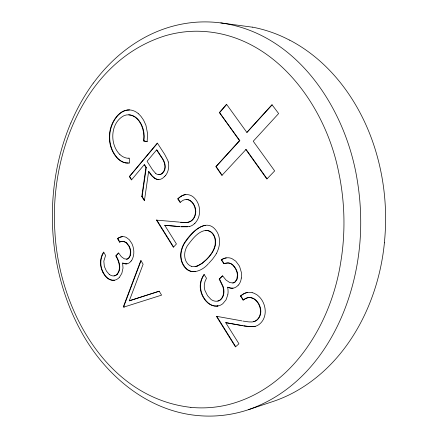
<?xml version="1.0" encoding="UTF-8"?>
<svg xmlns="http://www.w3.org/2000/svg" width="438" height="438" viewBox="0 0 438 438"><rect width="100%" height="100%" fill="white"/><g stroke="black" fill="none" stroke-linecap="round" stroke-linejoin="round"><path stroke-width="0.66" d="M384.405 242.805C378.536 302.877 347.476 364.104 292.666 393.1A128.657 123.231 -27 0 1 272.879 401.542L248.516 409.661A122.016 116.869 -27 0 1 234.412 413.483A120.417 115.336 -27 0 1 197.565 415.547C145.985 410.828 103.078 373.384 79.711 328.818C68.301 307.421 60.537 284.158 56.25 260.314A268.751 257.418 -27 0 1 52.697 203.073A262.723 251.642 -27 0 1 54 187.442C56.568 165.312 62.103 143.494 70.808 122.974M143.965 140.505C144.677 134.986 143.839 129.232 141.293 124.266A21.938 21.013 -27 0 0 141.014 123.735L139.492 121.277A18.555 17.772 -27 0 0 138.534 120.034C135.26 115.769 129.177 113.447 124.08 115.648A9.11 8.722 -27 0 0 123.905 115.725C111.159 122.383 109.642 141.534 117.937 152.304A18.139 17.372 -27 0 0 119.432 154.066L119.607 154.242M138.556 113.803L140.998 116.398L143.286 119.694A26.877 25.743 -27 0 1 143.752 120.499L145.695 124.737A26.74 25.612 -27 0 1 146.007 125.624L147.568 133.617L147.135 141.748L143.571 140.916L143.861 136.404L143.522 132.271L142.547 128.148L140.948 124.261A21.949 21.024 -27 0 0 140.669 123.735L139.147 121.271A18.56 17.777 -27 0 0 138.189 120.028C135.873 117.187 132.49 115.035 128.761 114.827M143.571 140.916L143.943 140.669M158.846 179.547A7.824 7.495 -27 0 1 154.762 178.129L152.424 176.175L148.953 171.614L148.608 171.625L144.42 200.757L141.781 196.525L145.947 167.453L144.206 164.726L131.46 179.958L129.385 176.624L157.335 143.045L164.693 154.384L167.743 160.264A16.381 15.691 -27 0 1 168.148 161.578L168.247 161.972M144.485 200.286L142.126 196.498L146.292 167.442L144.551 164.715L144.206 164.726M241.431 278.031L241.398 272.524L239.685 266.758A18.144 17.378 -27 0 0 239.104 265.609L235.803 261.19L231.888 258.584A10.402 9.964 -27 0 0 231.417 258.404L230.027 257.998A9.444 9.045 -27 0 0 228.745 257.801L227.88 257.763A9.318 8.93 -27 0 0 227.114 257.785L225.608 258.031A10.2 9.773 -27 0 0 224.798 258.261L223.09 258.924A11.147 10.676 -27 0 0 222.564 259.181L221.245 259.772L223.752 263.638L227.722 262.986A5.957 5.705 -27 0 1 228.39 263.03L229.337 263.211A6.378 6.11 -27 0 1 229.726 263.32L230.103 263.457M227.809 294.697L228.017 293.203A15.741 15.073 -27 0 0 228.099 291.916L228.012 289.671A17.268 16.54 -27 0 0 227.902 288.845L227.59 287.175L228.915 287.514A9.001 8.623 -27 0 0 233.317 288.122A8.037 7.698 -27 0 0 237.188 286.184L237.686 285.768M227.782 294.856L226.046 299.822L222.887 303.627A10.381 9.943 -27 0 1 218.819 305.773C214.155 307.005 209.287 304.58 206.298 301.032A19.863 19.026 -27 0 1 205.126 299.576C200.314 293.318 198.945 284.339 202.712 277.243A22.885 21.922 -27 0 1 203.752 275.343L204.212 274.626M124.058 307.071L123.417 306.622L140.839 260.413L143.116 264.229L129.265 300.818L159.24 291.221M124.031 307.033L123.762 306.562L141.041 260.747M102.196 254.845L102.339 254.511A21.719 20.805 -27 0 1 103.16 252.852L103.631 252.031L105.591 255.431L103.828 261.125L104.332 266.403L106.418 271.051L109.243 274.38M102.541 254.801L102.684 254.473A21.424 20.52 -27 0 1 103.373 253.06L103.79 252.31M216.525 253.252L216.974 252.354A24.944 23.887 -27 0 0 217.681 250.755L218.266 249.173A24.364 23.334 -27 0 0 218.743 247.607L219 246.572A23.028 22.059 -27 0 0 219.372 244.524L219.433 244.021A21.949 21.024 -27 0 0 219.547 240.697L219.504 240.051A21.467 20.564 -27 0 0 219.208 237.829L219.175 237.675A20.581 19.71 -27 0 0 218.639 235.584L218.546 235.288A18.993 18.193 -27 0 0 216.909 231.713C206.911 215.627 190.322 233.262 184.343 243.03A25.727 24.637 -27 0 0 183.194 245.121L182.958 245.614A25.431 24.358 -27 0 0 182.317 247.103L181.452 249.709A23.449 22.458 -27 0 0 181.212 250.678L180.878 252.419A20.487 19.622 -27 0 0 180.648 255.392L180.653 255.546A21.128 20.241 -27 0 0 180.763 257.533L180.998 259.159A18.401 17.624 -27 0 0 181.441 261.015L181.71 261.836A18.801 18.007 -27 0 0 183.068 264.853L183.757 265.965A15.856 15.188 -27 0 0 184.776 267.328C191.247 275.732 202.728 270.454 208.231 263.868M93.393 83.067C111.279 58.643 135.857 38.539 164.704 28.684A120.718 115.627 -27 0 1 196.032 22.223A121.54 116.415 -27 0 1 220.79 22.918L252.354 27.178M131.296 260.84L130.924 261.3M165.427 175.6L164.403 176.744M129.385 176.624L157.488 143.275M158.583 174.614L159.771 174.565A5.201 4.982 -27 0 0 162.81 172.928C167.261 168.406 164.94 161.408 161.534 156.996L156.924 149.933L156.58 149.938L147.091 161.283L152.583 169.878L155.791 173.525M119.492 277.221L121.841 273.334L122.963 268.313A15.007 14.377 -27 0 0 122.996 267.793L122.602 263.024L123.664 263.287A6.992 6.696 -27 0 0 126.292 263.846L126.993 263.775M219.422 112.495L239.827 140.625L239.482 140.625L219.422 112.495L226.528 104.266L246.879 132.446L272.124 104.906M219.761 112.5L226.692 104.49M195.228 222.964C201.896 215.677 200.774 202.958 193.07 196.832A11.432 10.95 -27 0 0 191.384 195.753L191.16 195.644A10.687 10.233 -27 0 0 186.254 194.571L185.345 194.68A10.561 10.118 -27 0 0 181.097 196.383M192.955 219.531C197.669 214.116 196.251 204.743 190.421 200.675M116.853 274.396C121.556 269.107 118.961 261.366 115.84 255.951L118.545 252.896L121.162 256.454A12.642 12.111 -27 0 0 121.468 256.767L124.277 258.809L126.746 259.132M115.84 255.951L118.665 253.104M238.425 284.99L237.96 285.499M267.065 178.803L246.09 149.402L221.896 175.424L215.918 166.697L239.482 140.625M246.879 132.446L271.965 104.693L278.634 113.541L253.235 141.239L274.664 170.908L266.868 179.022L245.745 149.407M215.918 166.697L239.827 140.625M207.125 258.716L208.488 257.226A26.608 25.486 -27 0 0 208.877 256.777L210.399 254.861A25.459 24.386 -27 0 0 210.727 254.418L211.811 252.825A20.602 19.732 -27 0 0 212.507 251.669L213.257 250.235A22.152 21.216 -27 0 0 213.837 248.959L214.494 247.163A17.69 16.945 -27 0 0 215.277 243.435M206.84 259.011L206.484 259.384M130.814 261.431L130.261 261.995A6.307 6.044 -27 0 1 127.004 263.818M119.415 277.314L118.84 277.889A8.278 7.933 -27 0 1 114.219 280.254M186.227 199.536L185.405 199.597A7.605 7.287 -27 0 0 182.515 200.615L180.089 202.449L177.79 198.89L178.781 197.921A13.397 12.833 -27 0 1 179.208 197.538L180.741 196.388A10.534 10.085 -27 0 1 185.022 194.686L185.849 194.609M177.79 198.89L179.126 197.894A13.397 12.833 -27 0 1 179.553 197.516L181.086 196.366M117.198 274.347C121.901 269.063 119.306 261.322 116.185 255.907M206.752 259.406L208.833 257.177A26.603 25.481 -27 0 0 209.222 256.728L210.744 254.812A25.453 24.38 -27 0 0 211.067 254.369L212.156 252.775A20.591 19.726 -27 0 0 212.852 251.62L213.602 250.186A22.135 21.205 -27 0 0 214.182 248.91L214.839 247.12A17.679 16.934 -27 0 0 215.622 243.391M206.681 259.477L202.318 263.287L198.146 265.696M206.265 259.603L201.907 263.386L197.735 265.778M195.058 223.128L194.472 223.703M192.824 219.662L192.364 220.106A8.059 7.72 -27 0 1 188.126 222.263M208.696 263.408L212.561 259.148L215.485 255.069A27.37 26.214 -27 0 0 216.525 253.252M217.111 306.074C212.813 306.627 208.685 304.268 205.953 301.098A19.869 19.031 -27 0 1 204.787 299.641C199.969 293.383 198.606 284.399 202.367 277.298A23.652 22.656 -27 0 1 203.593 275.102L204.064 274.391L206.484 278.223L205.061 281.355L204.294 284.448L204.278 287.317L204.864 290.252L207.481 295.628L211.034 299.461A10.069 9.641 -27 0 0 211.609 299.849L212.78 300.473A9.056 8.672 -27 0 0 214.85 301.109L215.272 301.174A7.15 6.849 -27 0 0 216.909 301.213L217.735 301.065A6.055 5.798 -27 0 0 219.301 300.452L219.4 300.397A6.116 5.858 -27 0 0 220.429 299.68C223.867 296.614 224.212 291.374 222.991 287.191A17.515 16.775 -27 0 0 222.767 286.485L219.197 279.094L222.564 275.77L225.816 279.811A15.379 14.728 -27 0 0 226.118 280.096L229.687 282.521L232.753 282.953M219.197 279.094L222.674 275.94M240.5 296.039L241.541 295.179A13.425 12.855 -27 0 1 242.515 294.478L243.594 293.832A11.788 11.295 -27 0 1 247.158 292.546L246.156 292.825A11.744 11.251 -27 0 0 243.939 293.767L242.86 294.413A13.425 12.855 -27 0 0 241.88 295.108L240.5 296.039L243.101 300.068L244.316 299.357A10.184 9.751 -27 0 1 244.689 299.11L246.129 298.333A8.536 8.18 -27 0 1 247.443 297.845L248.105 297.703A7.961 7.627 -27 0 1 251.155 297.802M243.101 300.068L243.977 299.428A10.184 9.751 -27 0 1 244.349 299.181L245.784 298.404A8.536 8.174 -27 0 1 247.103 297.911L247.601 297.807M117.466 238.568L118.249 238.064A8.93 8.552 -27 0 1 118.731 237.79L119.985 237.215A7.933 7.599 -27 0 1 120.932 236.909L121.665 236.75A7.101 6.805 -27 0 1 122.158 236.679L121.277 236.87A7.933 7.599 -27 0 0 120.33 237.177L119.076 237.757A8.93 8.552 -27 0 0 118.594 238.026L117.466 238.568L119.486 241.99L119.924 241.918M221.245 259.772L222.225 259.23A11.142 10.671 -27 0 1 222.745 258.978L224.453 258.31A10.2 9.767 -27 0 1 225.263 258.081L226.287 257.883M197.888 265.811L197.598 265.839M197.834 265.833L195.069 266.589M197.784 265.85L195.414 266.539M248.516 409.661C324.427 383.168 361.082 297.506 360.715 221.929A271.308 259.865 -27 0 0 357.463 181.6C346.562 109.998 297.769 33.398 220.79 22.913M119.486 241.99L122.596 241.327A4.539 4.347 -27 0 1 123.324 241.371L126.204 242.712L128.723 245.992A16.157 15.472 -27 0 1 129.292 247.169A14.58 13.967 -27 0 1 130.442 252.14L130.009 255.655L128.531 258.135A3.624 3.471 -27 0 1 126.752 259.17M119.673 241.924L121.364 241.442A5.689 5.448 -27 0 1 121.622 241.398M129.265 300.818L159.213 291.177L161.578 295.141L123.713 307.131M223.752 263.638L225.909 263.107M255.277 326.305L254.85 326.414A11.383 10.901 -27 0 1 253.443 326.655L249.403 326.671L243.577 325.921M241.792 320.857L216.377 316.285L235.458 346.918L238.929 343.775L225.696 322.642L242.975 325.675M189.172 226.545L181.075 226.72M217.834 301.054L218.08 300.999A6.055 5.803 -27 0 0 219.646 300.386L219.745 300.331A6.116 5.858 -27 0 0 220.768 299.614L221.382 299.012A14.131 13.54 -27 0 0 221.705 298.65C224.267 295.464 224.431 290.925 223.336 287.125A17.504 16.764 -27 0 0 223.112 286.425L219.542 279.039M121.452 236.788L121.83 236.744M254.85 326.409L250.509 326.639L244.256 325.899M248.067 297.703L248.445 297.632A7.961 7.627 -27 0 1 251.494 297.73M123.417 306.622L123.762 306.562M188.126 222.247L187.382 222.351L187.782 222.28A8.059 7.72 -27 0 0 192.025 220.144C197.445 214.932 196.125 204.907 190.076 200.703A7.172 6.871 -27 0 0 186.232 199.525L186.172 199.525M218.091 305.921L217.155 306.036L217.478 306.003M226.369 263.035L228.067 262.931A5.957 5.705 -27 0 1 228.729 262.981L229.676 263.156A6.378 6.11 -27 0 1 230.065 263.271L230.448 263.402M195.019 266.6L193.054 266.654A6.471 6.198 -27 0 1 192.162 266.507L191.296 266.249M126.834 259.132L127.091 259.088A3.624 3.471 -27 0 0 128.838 258.13L130.36 255.611L130.765 252.096A14.569 13.956 -27 0 0 129.626 247.136A16.146 15.467 -27 0 0 129.068 245.948L126.549 242.674L123.669 241.333A4.539 4.347 -27 0 0 122.941 241.289L122.114 241.343M114.214 280.211C110.677 280.851 107.299 278.683 105.191 276A17.033 16.316 -27 0 1 104.244 274.719L102.853 272.354M205.521 225.274C196.574 226.955 189.813 235.803 184.688 242.991A25.711 24.627 -27 0 0 183.538 245.077L183.303 245.57A25.415 24.342 -27 0 0 182.662 247.059L181.797 249.665A23.433 22.447 -27 0 0 181.556 250.629L181.222 252.376A20.471 19.611 -27 0 0 180.993 255.343L180.998 255.496A21.117 20.225 -27 0 0 181.108 257.484L181.343 259.11A18.391 17.613 -27 0 0 181.786 260.966L182.055 261.787A18.79 17.996 -27 0 0 183.412 264.804L184.102 265.915M195.452 271.604C191.658 272.212 187.524 270.339 185.121 267.273A15.845 15.177 -27 0 1 184.097 265.915M187.168 222.373L186.84 222.405L187.125 222.378M205.367 230.47L207.158 230.53A6.658 6.373 -27 0 1 207.924 230.695L208.351 230.826M187.486 226.802L180.73 226.758M185.329 222.482L186.802 222.411M186.747 222.411L185.674 222.449M156.826 220.095L156.481 220.128L173.377 247.251L176.437 243.971L164.732 225.274L179.312 226.566M114.137 280.221C110.726 280.627 107.573 278.519 105.536 275.951A17.027 16.31 -27 0 1 104.589 274.67L103.198 272.305A21.763 20.843 -27 0 1 102.443 254.768M205.241 230.481C197.467 231.877 192.129 239.542 187.568 245.472A19.529 18.703 -27 0 0 186.013 248.461L185.4 250.202A16.387 15.697 -27 0 0 184.902 252.288L184.798 253.027A15.341 14.695 -27 0 0 184.683 254.735L184.688 255.217A15.724 15.056 -27 0 0 185.942 261.097L187.163 263.09A9.521 9.121 -27 0 0 191.286 266.266M205.553 230.448L207.502 230.492A6.658 6.378 -27 0 1 208.269 230.656L208.696 230.788M128 110.08L129.303 110.02M141.781 196.525L142.126 196.498M186.205 199.525L186.572 199.509A7.172 6.871 -27 0 1 190.404 200.697M158.83 179.509L158.518 179.514M145.947 167.453L146.292 167.442M185.334 222.455L180.96 222.258M184.847 222.488L180.242 222.258M128.285 163.122C123.144 163.193 118.556 159.93 115.692 155.857A23.959 22.951 -27 0 1 115.095 155.003C106.932 143.292 108.213 126.155 117.789 115.637A19.261 18.451 -27 0 1 118.348 115.035L120.1 113.442A14.345 13.742 -27 0 1 127.989 109.987M128.246 158.156L129.445 158.173L129.643 163.018L125.586 162.925L122.854 162.115L120.116 160.626L117.57 158.496L115.347 155.868A23.97 22.957 -27 0 1 114.751 155.014C106.587 143.297 107.868 126.155 117.444 115.627A19.267 18.456 -27 0 1 118.003 115.03L119.755 113.437A14.251 13.649 -27 0 1 129.309 109.889M248.948 321.914L251.801 321.974A9.16 8.776 -27 0 0 253.235 321.76M156.481 220.128L179.093 222.077M179.936 226.627L164.732 225.274M248.477 321.875L242.822 321.049M180.002 222.17L179.7 222.143M190.897 407.378C106.73 397.874 58.823 308.894 54.887 231.538C49.603 153.765 84.945 60.855 165.225 35.774A108.958 104.359 -27 0 1 196.711 31.213C272.376 31.607 325.095 103.587 338.623 171.931A261.59 250.558 -27 0 1 343.846 230.295L343.633 235.639A250.525 239.958 -27 0 1 340.769 262.044C331.166 324.361 291.609 389.415 226.906 405.008A109.374 104.764 -27 0 1 190.897 407.367M244.037 325.867L243.681 325.801M242.636 325.757L225.696 322.642M252.14 292.672L250.936 292.458A11.547 11.059 -27 0 0 247.207 292.529M143.916 140.91L147.146 141.666M251.494 297.741L253.005 298.234A9.362 8.968 -27 0 1 254.16 298.82C260.988 303.091 263.621 314.457 257.029 320.025A8.382 8.026 -27 0 1 253.711 321.667M251.155 297.813L252.666 298.3A9.362 8.968 -27 0 1 253.821 298.886C260.648 303.162 263.282 314.528 256.69 320.101A8.382 8.026 -27 0 1 253.372 321.749M123.319 263.337L122.744 263.085M227.859 287.29L228.576 287.58A8.99 8.612 -27 0 0 233.06 288.177M289.551 40.066C333.619 63.072 363.376 107.354 376.696 154.395A251.697 241.081 -27 0 1 384.372 242.805M154.384 178.184L151.581 175.649L148.608 171.625M234.434 266.594L235.584 268.297M234.095 266.649L235.239 268.352A15.724 15.062 -27 0 1 237.407 275.382M216.262 166.681L222.099 175.205M156.58 149.938L161.189 157.001C164.606 161.43 166.894 168.378 162.487 172.961A5.201 4.982 -27 0 1 159.465 174.631M221.59 259.723L224.07 263.545M178.135 198.863L180.314 202.241M240.84 295.973L243.358 299.866M129.73 176.607L131.668 179.711M156.87 220.161L173.601 247.01M216.81 316.356L235.71 346.688M117.811 238.529L119.788 241.88M237.692 275.327L237.139 279.203L235.277 281.875A4.533 4.342 -27 0 1 233.147 282.921M237.352 275.387L236.799 279.263L234.932 281.935A4.533 4.342 -27 0 1 232.802 282.981M230.136 263.397A10.205 9.778 -27 0 1 234.029 266.693M255.31 326.315A11.508 11.021 -27 0 0 259.493 324.142C268.549 316.789 266.156 301.711 257.363 295.124A14.136 13.54 -27 0 0 256.81 294.725L254.478 293.438A13.074 12.521 -27 0 0 252.14 292.672M126.713 263.851A6.592 6.313 -27 0 1 123.335 263.304M131.318 260.851A10.676 10.227 -27 0 0 132.736 258.239C134.526 253.733 134.028 248.565 132.15 244.169A16.047 15.368 -27 0 0 131.865 243.561L129.341 239.761L126.286 237.423A8.021 7.687 -27 0 0 125.361 237.046L124.748 236.865A7.194 6.893 -27 0 0 123.204 236.64L123.144 236.64A7.194 6.893 -27 0 0 122.218 236.668M241.305 278.026A13.874 13.288 -27 0 1 238.513 285.056M114.406 275.814A4.698 4.5 -27 0 0 116.333 275.042A5.234 5.015 -27 0 0 117.203 274.352M235.551 268.319A15.713 15.051 -27 0 1 237.752 275.321M230.476 263.347A10.205 9.773 -27 0 1 234.368 266.638M208.702 230.766A9.691 9.28 -27 0 1 213.01 233.788L214.215 235.715A15.368 14.722 -27 0 1 215.523 243.386M158.572 174.669A5.464 5.234 -27 0 1 155.819 173.492M194.456 223.687A10.797 10.337 -27 0 1 189.183 226.583M116.858 274.402A5.234 5.015 -27 0 1 115.993 275.097A4.698 4.5 -27 0 1 114.061 275.863M113.995 275.929A6.565 6.291 -27 0 1 109.314 274.308M102.881 272.337A21.78 20.86 -27 0 1 102.098 254.812M215.189 243.429A15.456 14.804 -27 0 0 213.979 235.94L212.649 233.843A9.691 9.28 -27 0 0 208.357 230.804M129.456 109.894A15.051 14.416 -27 0 1 138.517 113.836M128.23 158.304A13.589 13.014 -27 0 1 119.645 154.209M158.512 179.564A7.824 7.495 -27 0 1 154.417 178.146M164.316 176.673A8.234 7.889 -27 0 1 158.863 179.635M165.46 175.622A14.7 14.082 -27 0 0 168.488 168.493L168.603 167.809A17.208 16.485 -27 0 0 168.707 166.007L168.707 165.739A18.139 17.378 -27 0 0 168.258 161.972M252.37 27.112A136.574 130.814 -27 0 1 289.518 40.126M70.885 123.001A197.992 189.643 -27 0 1 93.327 83.023"/></g></svg>
